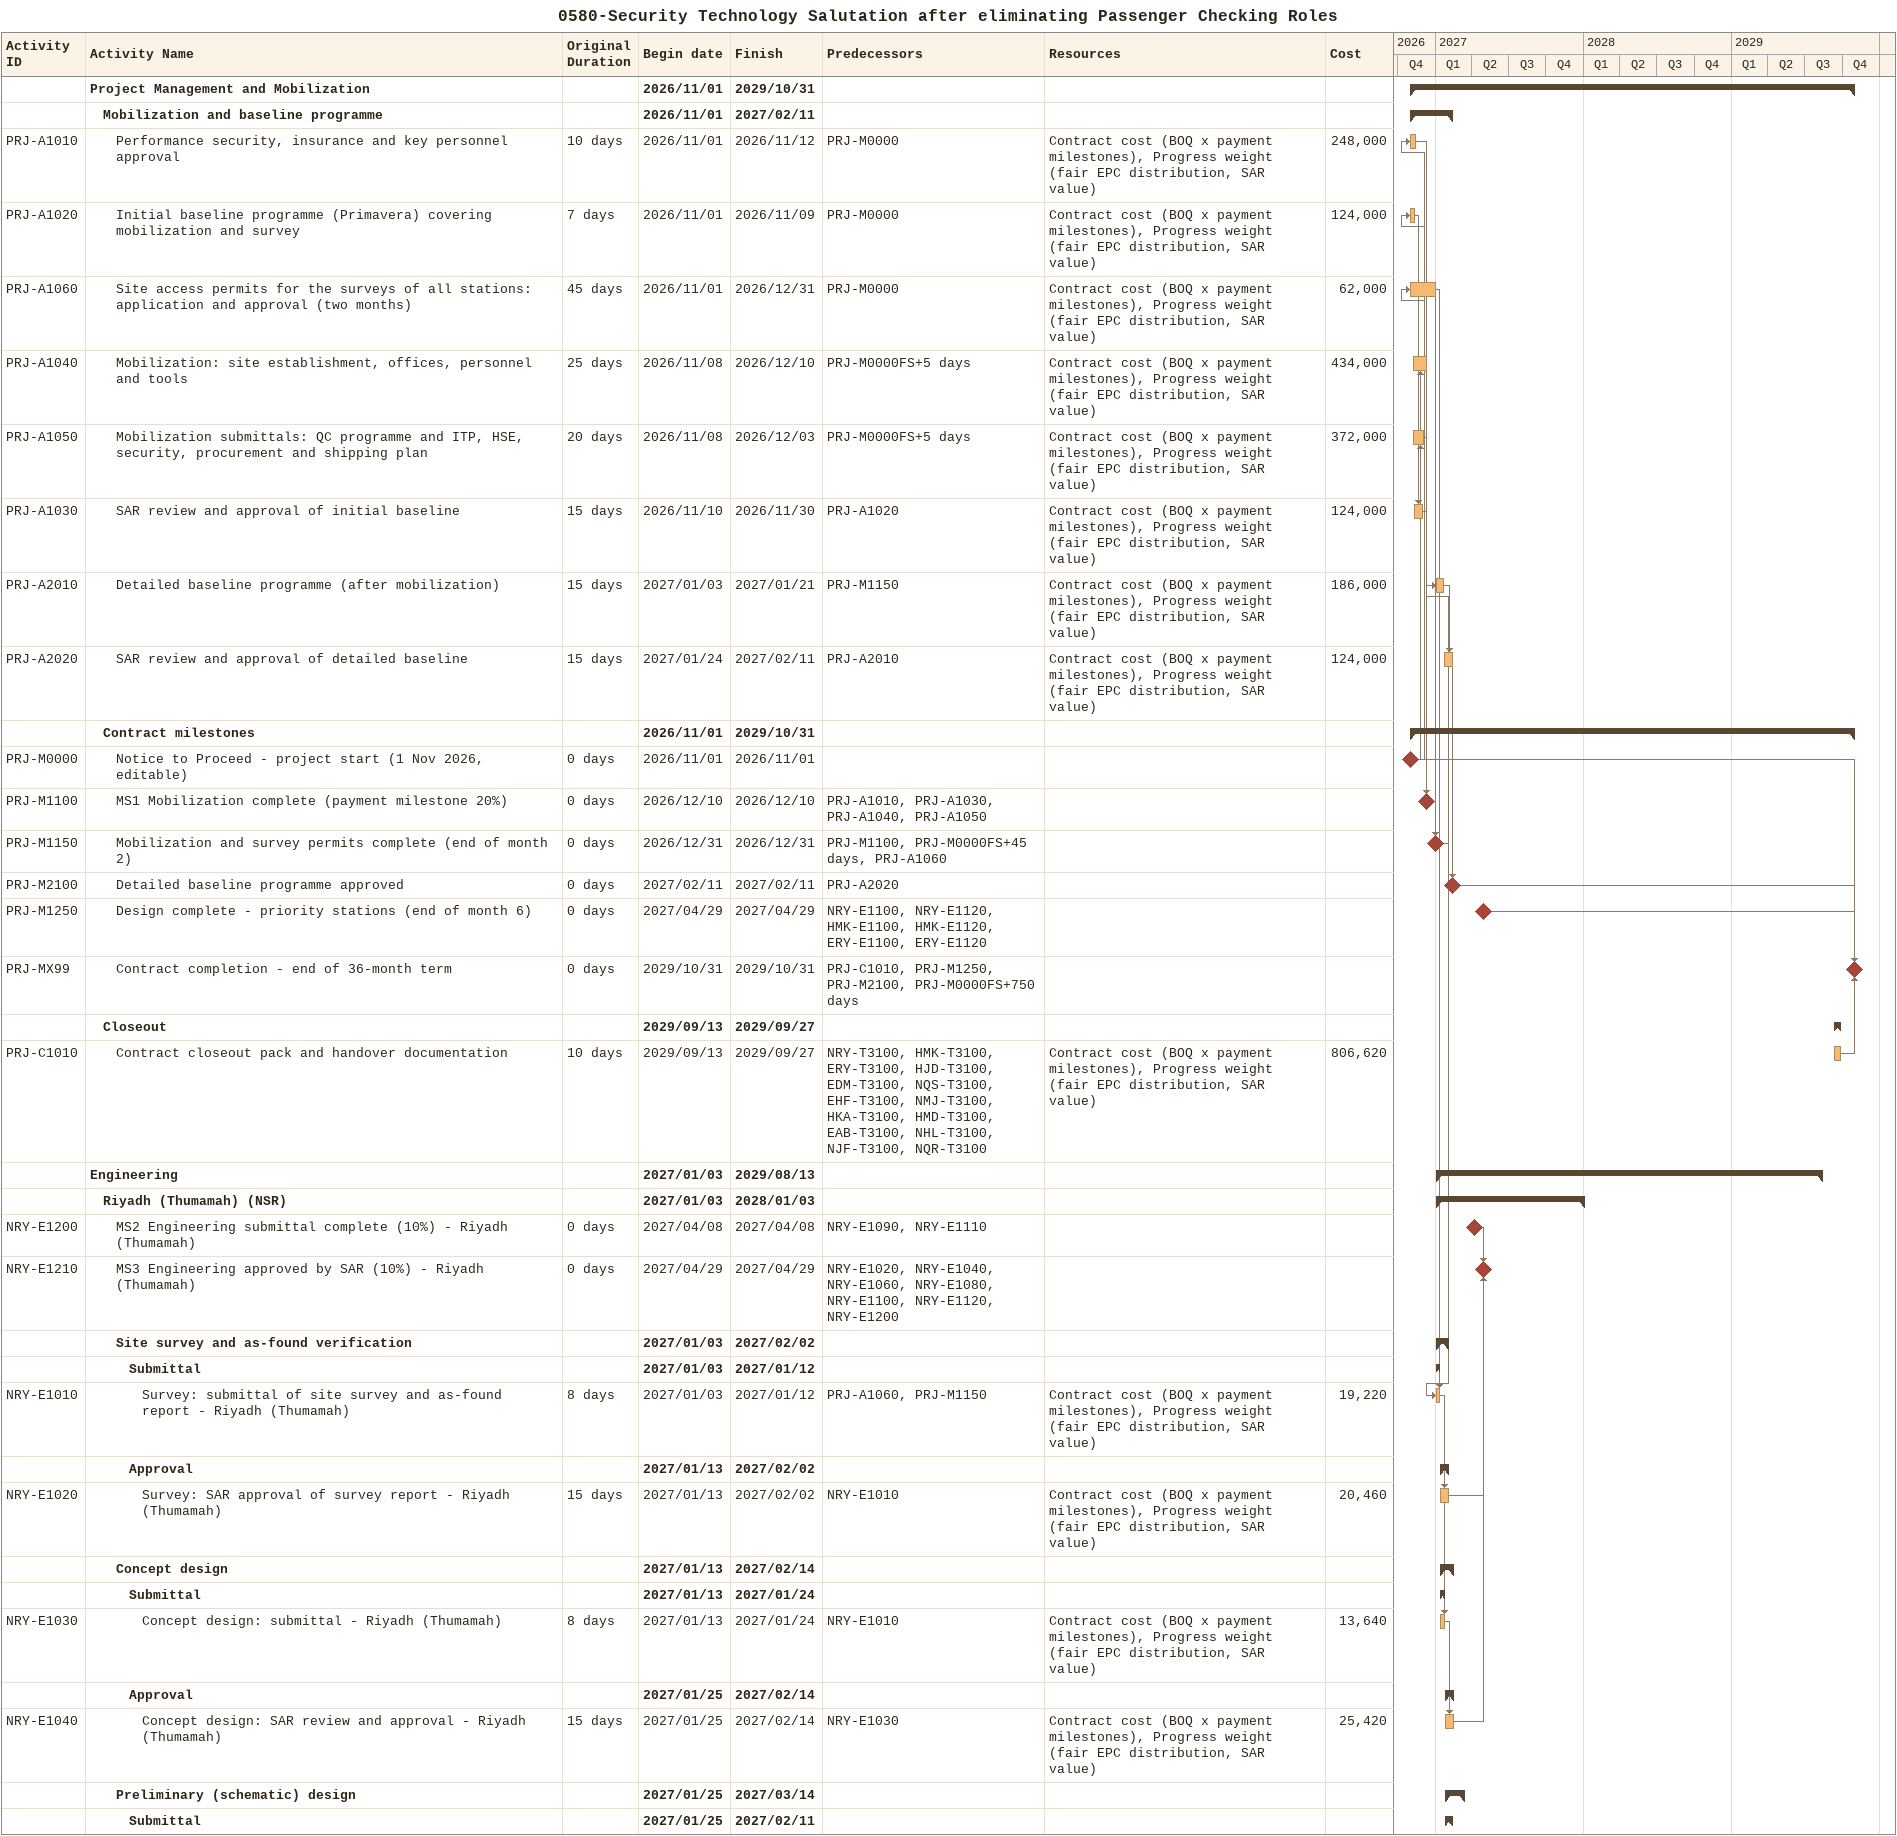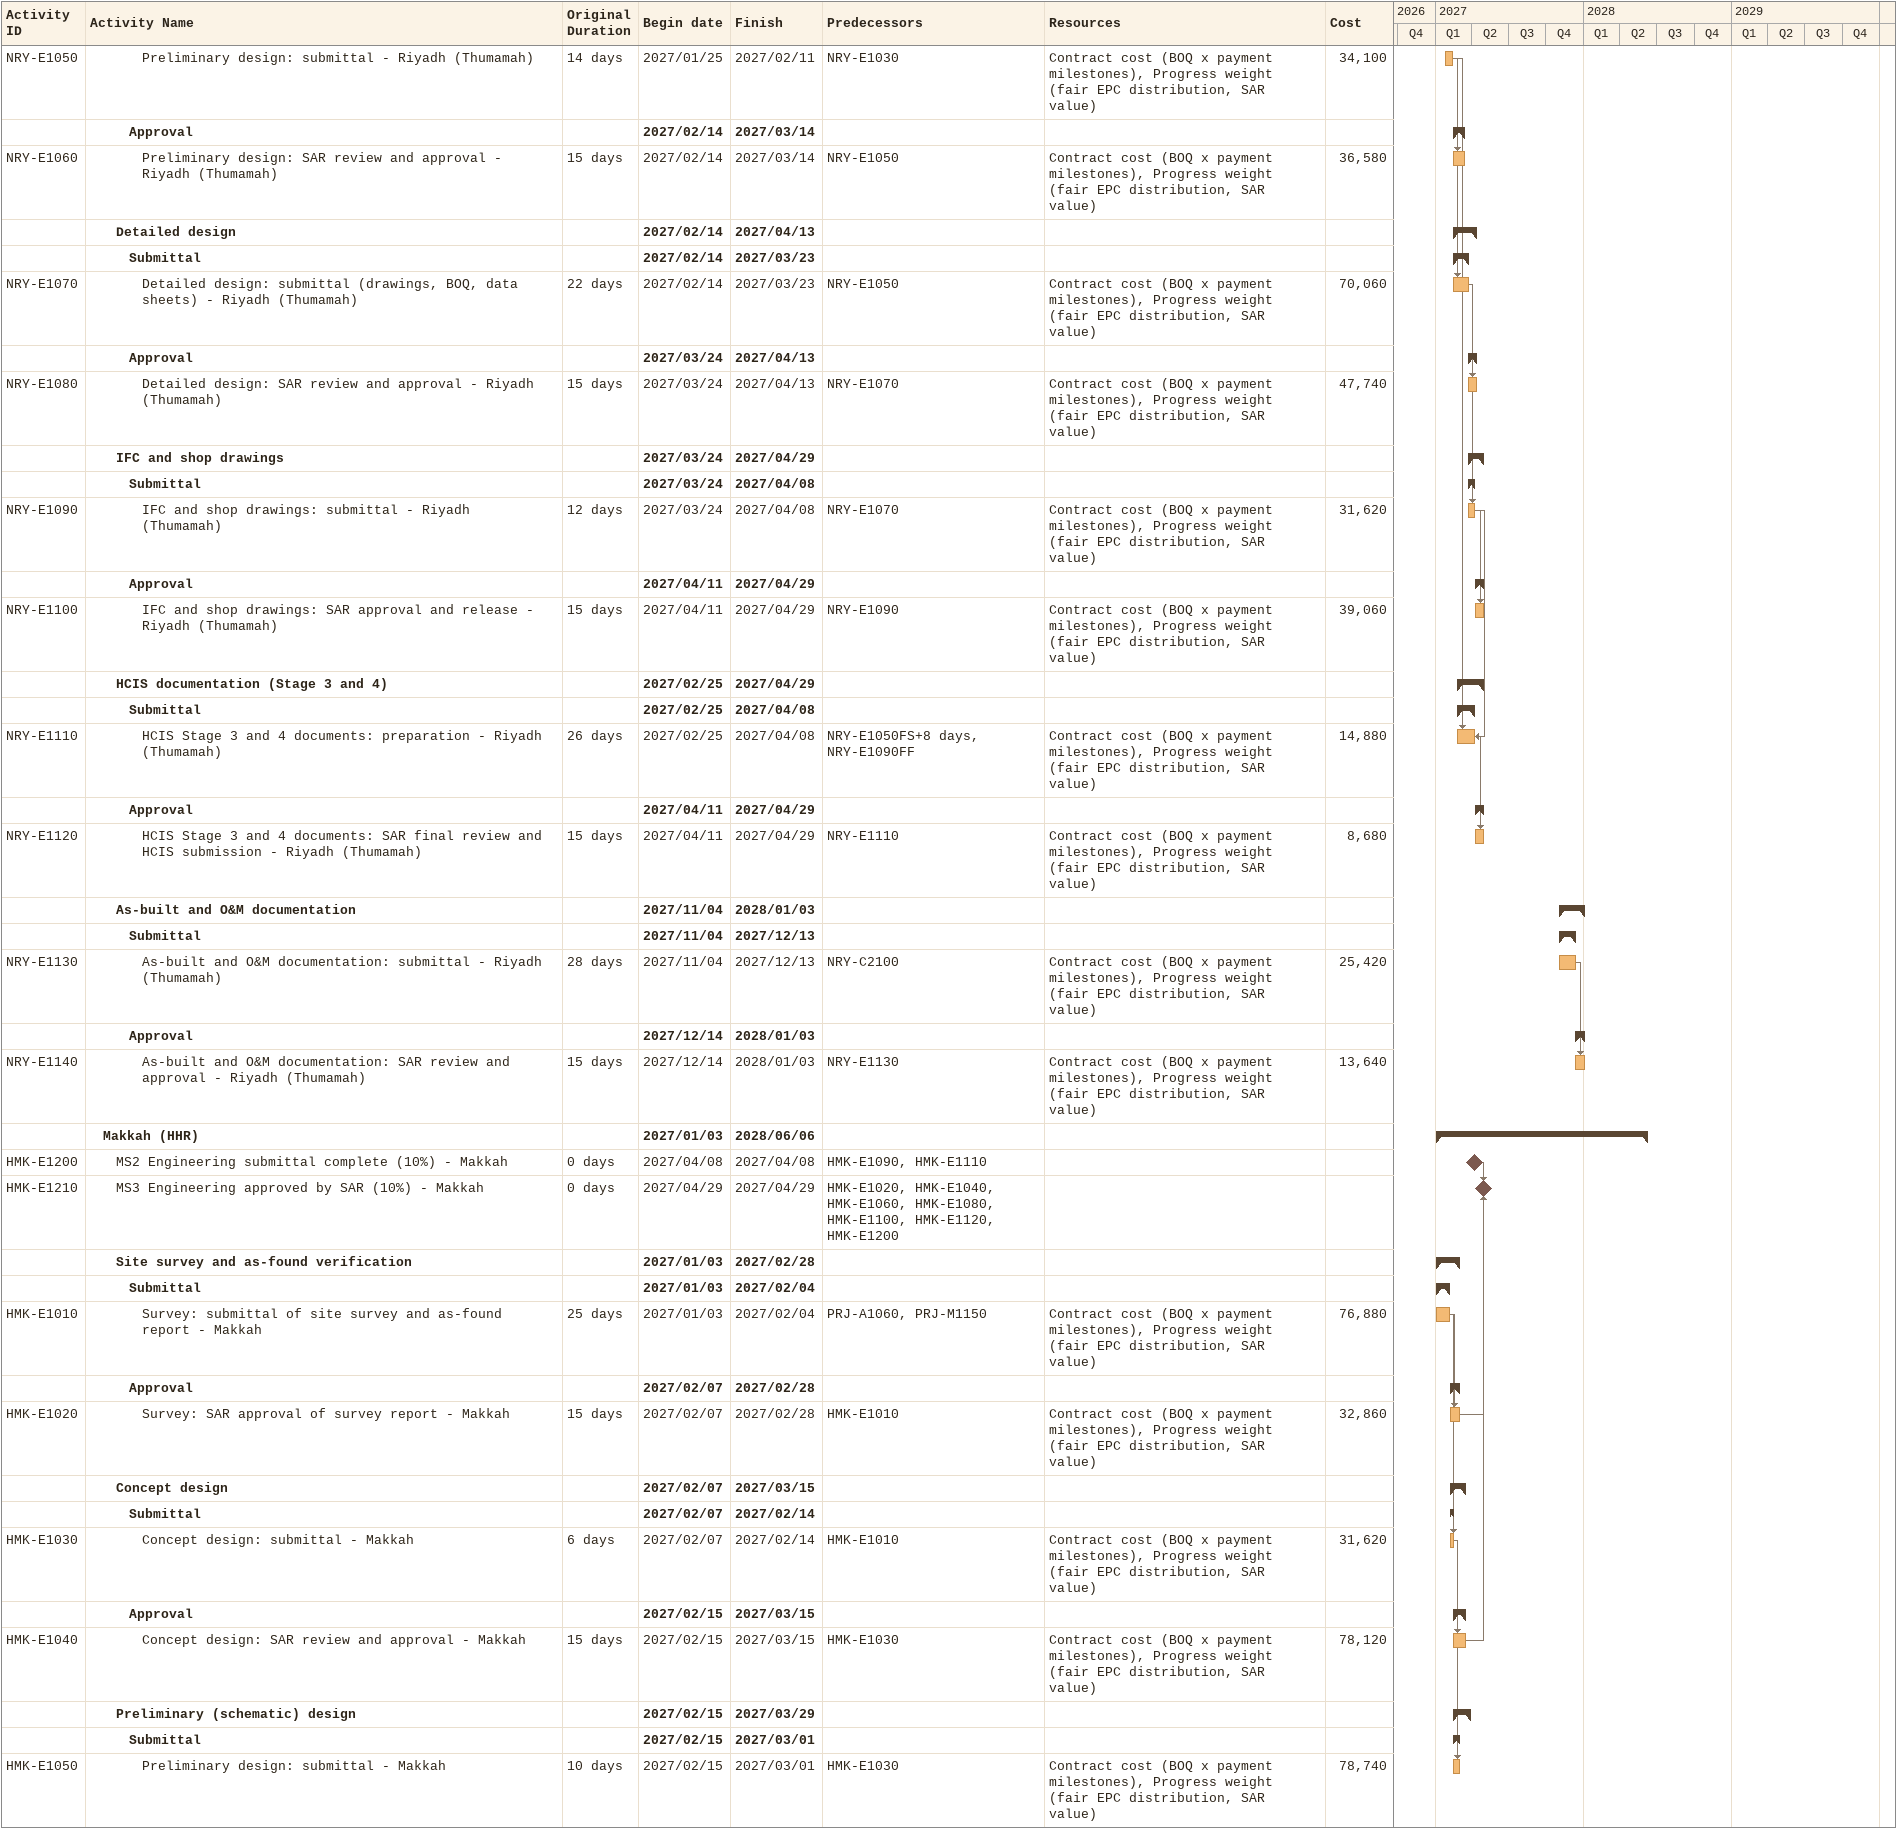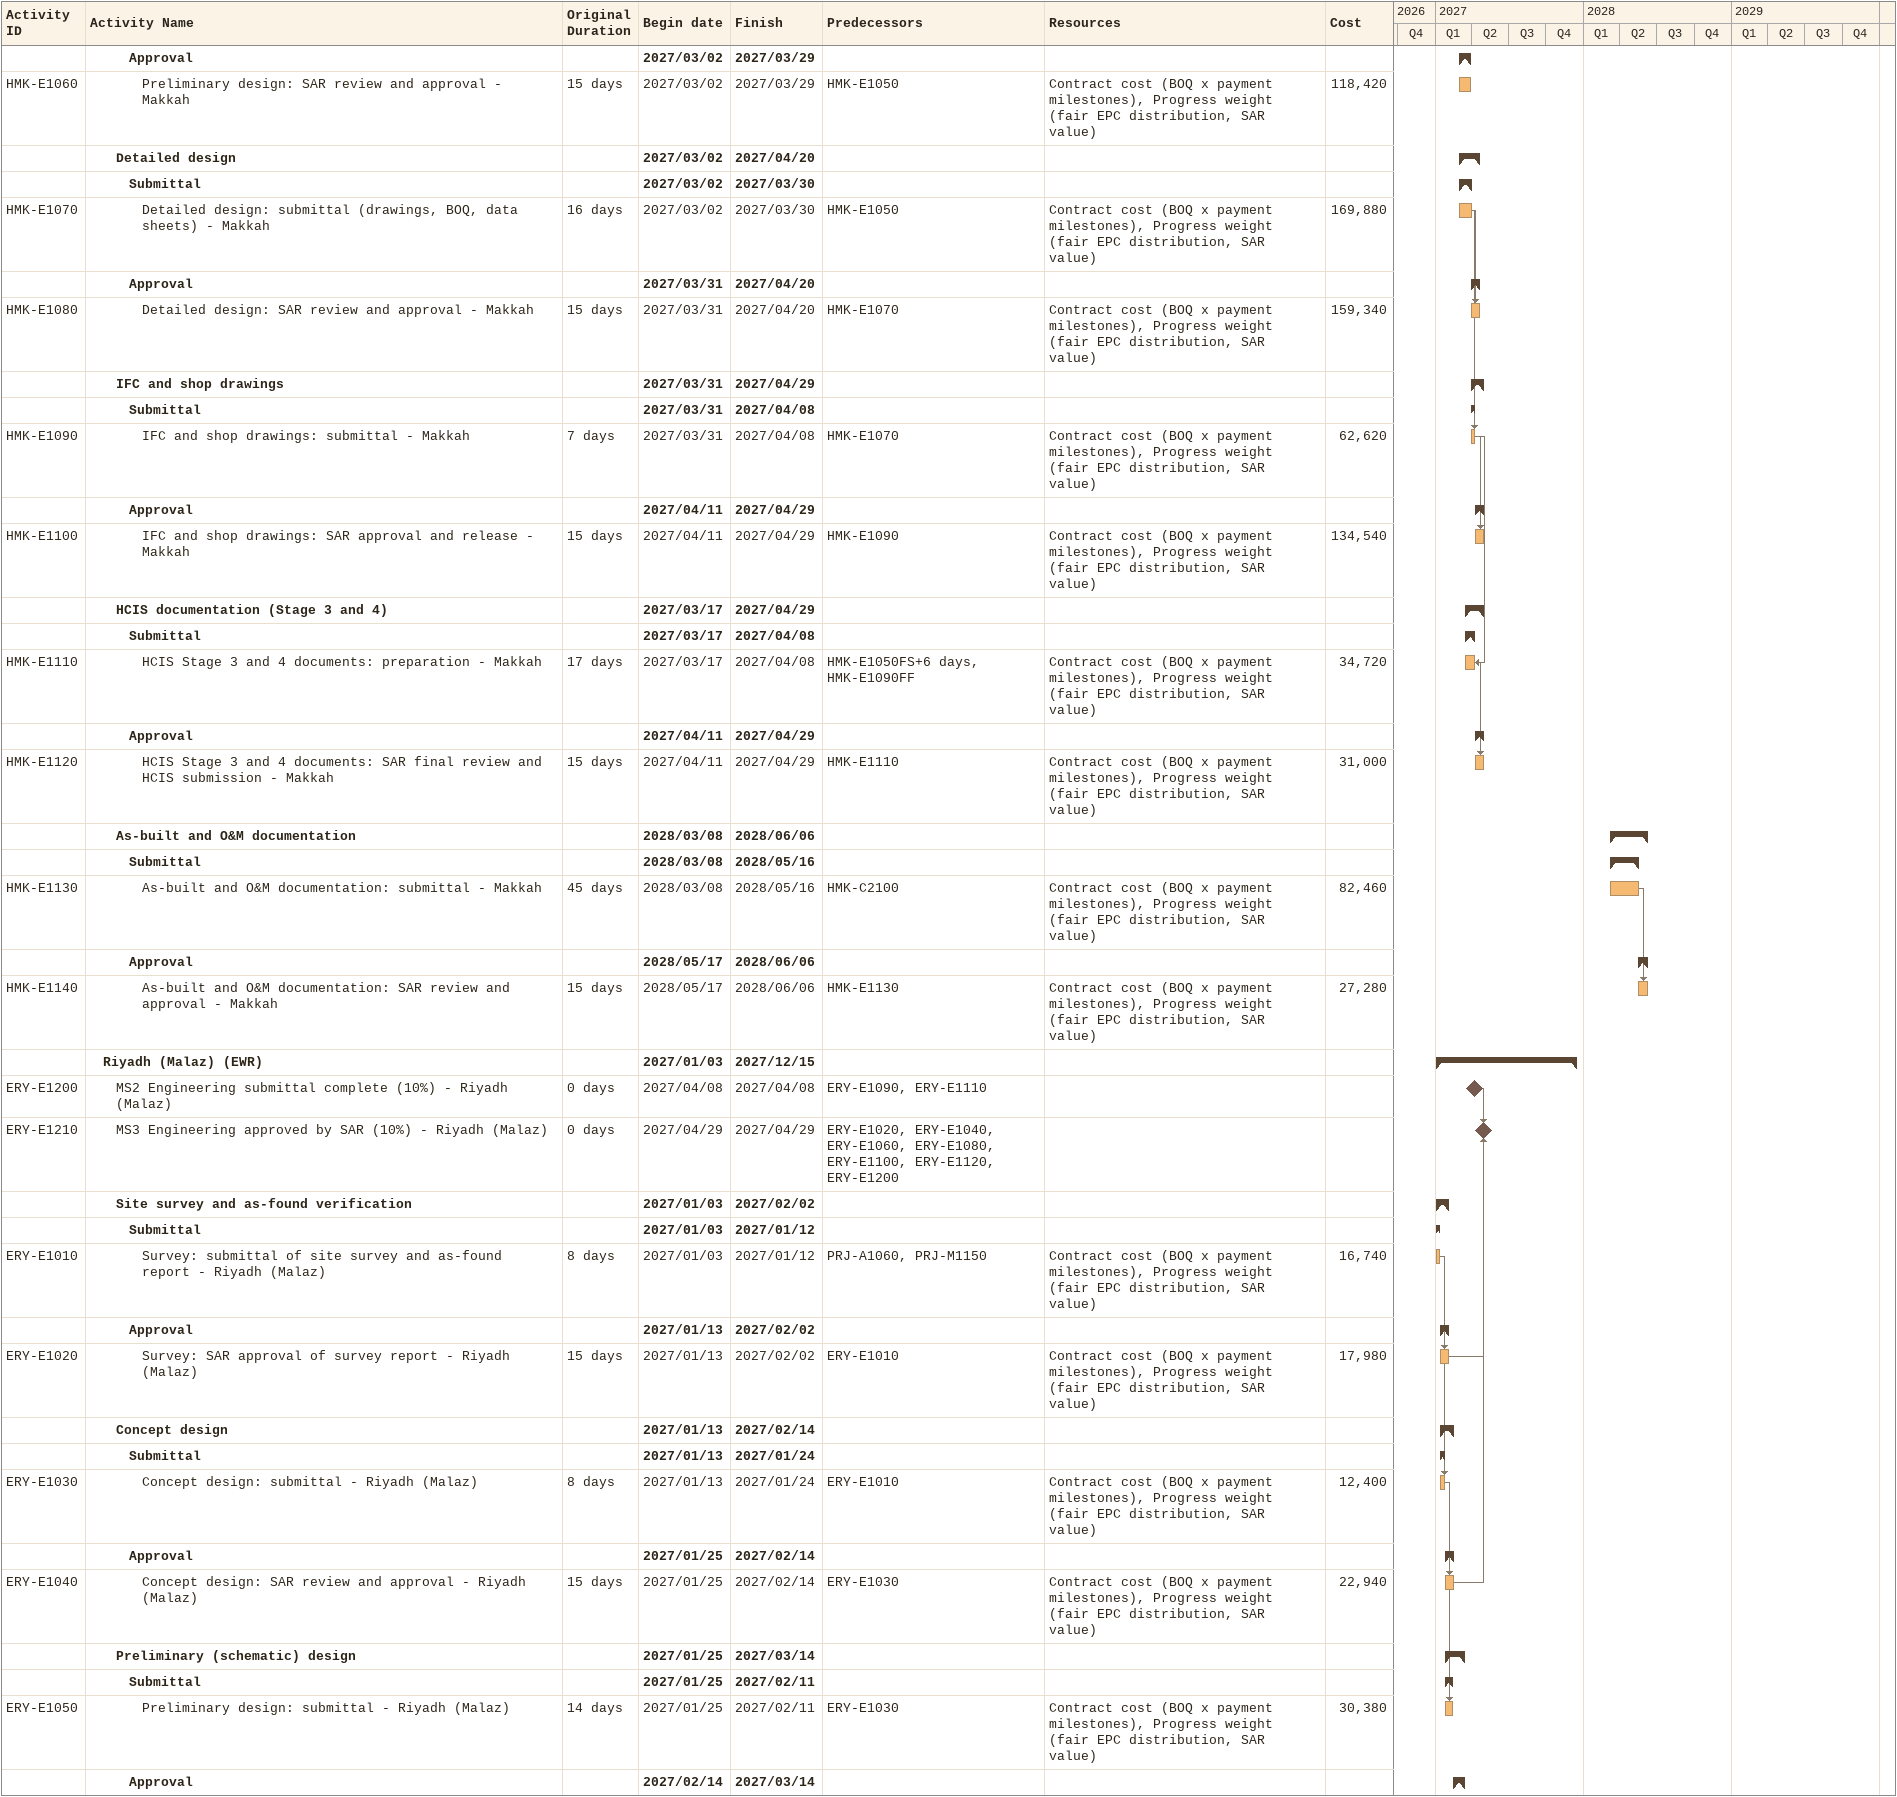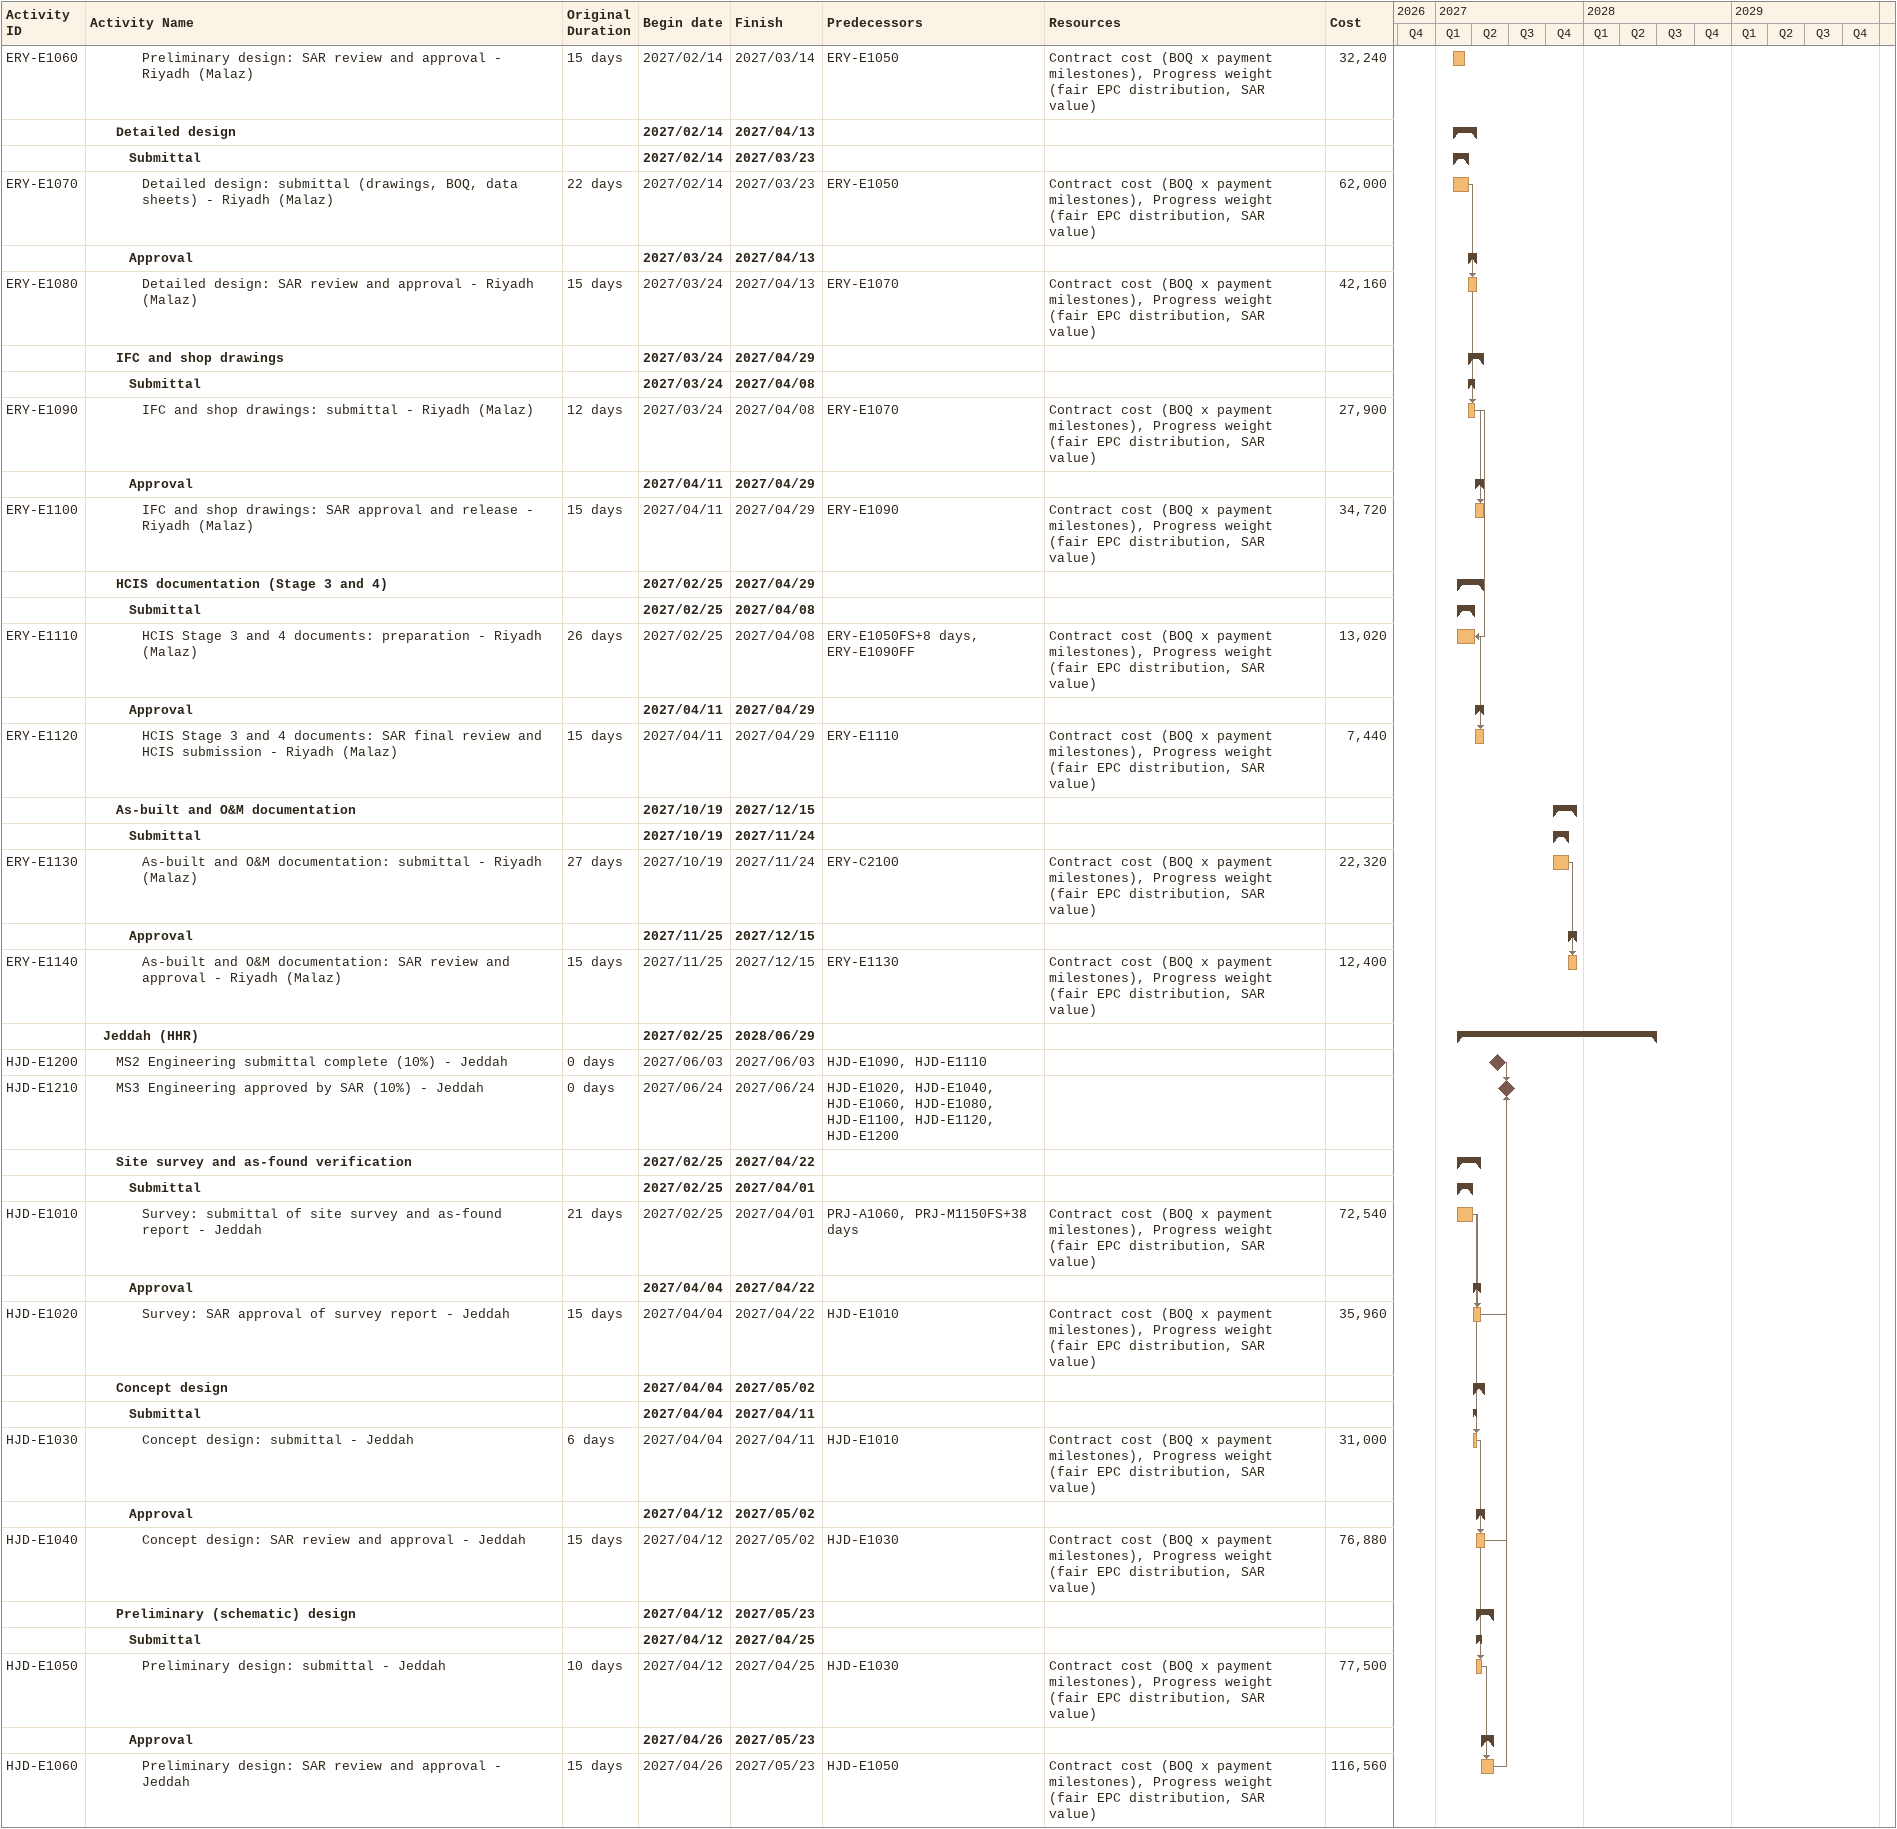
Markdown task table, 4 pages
0580-Security Technology Salutation after eliminating Passenger Checking Roles

| ID | Level | Task | Original duration | Start | Finish | Predecessors | Resources | Cost |
|---|---|---|---|---|---|---|---|---|
|  | 1 | **Project Management and Mobilization** |  | 2026-11-01 | 2029-10-31 |  |  |  |
|  | 2 | **Mobilization and baseline programme** |  | 2026-11-01 | 2027-02-11 |  |  |  |
| PRJ-A1010 | 3 | Performance security, insurance and key personnel approval | 10d | 2026-11-01 | 2026-11-12 | PRJ-M0000 | Contract cost (BOQ x payment milestones), Progress weight (fair EPC distribution, SAR value) | 248000 |
| PRJ-A1020 | 3 | Initial baseline programme (Primavera) covering mobilization and survey | 7d | 2026-11-01 | 2026-11-09 | PRJ-M0000 | Contract cost (BOQ x payment milestones), Progress weight (fair EPC distribution, SAR value) | 124000 |
| PRJ-A1060 | 3 | Site access permits for the surveys of all stations: application and approval (two months) | 45d | 2026-11-01 | 2026-12-31 | PRJ-M0000 | Contract cost (BOQ x payment milestones), Progress weight (fair EPC distribution, SAR value) | 62000 |
| PRJ-A1040 | 3 | Mobilization: site establishment, offices, personnel and tools | 25d | 2026-11-08 | 2026-12-10 | PRJ-M0000FS+5d | Contract cost (BOQ x payment milestones), Progress weight (fair EPC distribution, SAR value) | 434000 |
| PRJ-A1050 | 3 | Mobilization submittals: QC programme and ITP, HSE, security, procurement and shipping plan | 20d | 2026-11-08 | 2026-12-03 | PRJ-M0000FS+5d | Contract cost (BOQ x payment milestones), Progress weight (fair EPC distribution, SAR value) | 372000 |
| PRJ-A1030 | 3 | SAR review and approval of initial baseline | 15d | 2026-11-10 | 2026-11-30 | PRJ-A1020 | Contract cost (BOQ x payment milestones), Progress weight (fair EPC distribution, SAR value) | 124000 |
| PRJ-A2010 | 3 | Detailed baseline programme (after mobilization) | 15d | 2027-01-03 | 2027-01-21 | PRJ-M1150 | Contract cost (BOQ x payment milestones), Progress weight (fair EPC distribution, SAR value) | 186000 |
| PRJ-A2020 | 3 | SAR review and approval of detailed baseline | 15d | 2027-01-24 | 2027-02-11 | PRJ-A2010 | Contract cost (BOQ x payment milestones), Progress weight (fair EPC distribution, SAR value) | 124000 |
|  | 2 | **Contract milestones** |  | 2026-11-01 | 2029-10-31 |  |  |  |
| PRJ-M0000 | 3 | Notice to Proceed - project start (1 Nov 2026, editable) | 0d | 2026-11-01 | 2026-11-01 |  |  |  |
| PRJ-M1100 | 3 | MS1 Mobilization complete (payment milestone 20%) | 0d | 2026-12-10 | 2026-12-10 | PRJ-A1010, PRJ-A1030, PRJ-A1040, PRJ-A1050 |  |  |
| PRJ-M1150 | 3 | Mobilization and survey permits complete (end of month 2) | 0d | 2026-12-31 | 2026-12-31 | PRJ-M1100, PRJ-M0000FS+45d, PRJ-A1060 |  |  |
| PRJ-M2100 | 3 | Detailed baseline programme approved | 0d | 2027-02-11 | 2027-02-11 | PRJ-A2020 |  |  |
| PRJ-M1250 | 3 | Design complete - priority stations (end of month 6) | 0d | 2027-04-29 | 2027-04-29 | NRY-E1100, NRY-E1120, HMK-E1100, HMK-E1120, ERY-E1100, ERY-E1120 |  |  |
| PRJ-MX99 | 3 | Contract completion - end of 36-month term | 0d | 2029-10-31 | 2029-10-31 | PRJ-C1010, PRJ-M1250, PRJ-M2100, PRJ-M0000FS+750d |  |  |
|  | 2 | **Closeout** |  | 2029-09-13 | 2029-09-27 |  |  |  |
| PRJ-C1010 | 3 | Contract closeout pack and handover documentation | 10d | 2029-09-13 | 2029-09-27 | NRY-T3100, HMK-T3100, ERY-T3100, HJD-T3100, EDM-T3100, NQS-T3100, EHF-T3100, NMJ-T3100, HKA-T3100, HMD-T3100, EAB-T3100, NHL-T3100, NJF-T3100, NQR-T3100 | Contract cost (BOQ x payment milestones), Progress weight (fair EPC distribution, SAR value) | 806620 |
|  | 1 | **Engineering** |  | 2027-01-03 | 2029-08-13 |  |  |  |
|  | 2 | **Riyadh (Thumamah) (NSR)** |  | 2027-01-03 | 2028-01-03 |  |  |  |
| NRY-E1200 | 3 | MS2 Engineering submittal complete (10%) - Riyadh (Thumamah) | 0d | 2027-04-08 | 2027-04-08 | NRY-E1090, NRY-E1110 |  |  |
| NRY-E1210 | 3 | MS3 Engineering approved by SAR (10%) - Riyadh (Thumamah) | 0d | 2027-04-29 | 2027-04-29 | NRY-E1020, NRY-E1040, NRY-E1060, NRY-E1080, NRY-E1100, NRY-E1120, NRY-E1200 |  |  |
|  | 3 | **Site survey and as-found verification** |  | 2027-01-03 | 2027-02-02 |  |  |  |
|  | 4 | **Submittal** |  | 2027-01-03 | 2027-01-12 |  |  |  |
| NRY-E1010 | 5 | Survey: submittal of site survey and as-found report - Riyadh (Thumamah) | 8d | 2027-01-03 | 2027-01-12 | PRJ-A1060, PRJ-M1150 | Contract cost (BOQ x payment milestones), Progress weight (fair EPC distribution, SAR value) | 19220 |
|  | 4 | **Approval** |  | 2027-01-13 | 2027-02-02 |  |  |  |
| NRY-E1020 | 5 | Survey: SAR approval of survey report - Riyadh (Thumamah) | 15d | 2027-01-13 | 2027-02-02 | NRY-E1010 | Contract cost (BOQ x payment milestones), Progress weight (fair EPC distribution, SAR value) | 20460 |
|  | 3 | **Concept design** |  | 2027-01-13 | 2027-02-14 |  |  |  |
|  | 4 | **Submittal** |  | 2027-01-13 | 2027-01-24 |  |  |  |
| NRY-E1030 | 5 | Concept design: submittal - Riyadh (Thumamah) | 8d | 2027-01-13 | 2027-01-24 | NRY-E1010 | Contract cost (BOQ x payment milestones), Progress weight (fair EPC distribution, SAR value) | 13640 |
|  | 4 | **Approval** |  | 2027-01-25 | 2027-02-14 |  |  |  |
| NRY-E1040 | 5 | Concept design: SAR review and approval - Riyadh (Thumamah) | 15d | 2027-01-25 | 2027-02-14 | NRY-E1030 | Contract cost (BOQ x payment milestones), Progress weight (fair EPC distribution, SAR value) | 25420 |
|  | 3 | **Preliminary (schematic) design** |  | 2027-01-25 | 2027-03-14 |  |  |  |
|  | 4 | **Submittal** |  | 2027-01-25 | 2027-02-11 |  |  |  |
| NRY-E1050 | 5 | Preliminary design: submittal - Riyadh (Thumamah) | 14d | 2027-01-25 | 2027-02-11 | NRY-E1030 | Contract cost (BOQ x payment milestones), Progress weight (fair EPC distribution, SAR value) | 34100 |
|  | 4 | **Approval** |  | 2027-02-14 | 2027-03-14 |  |  |  |
| NRY-E1060 | 5 | Preliminary design: SAR review and approval - Riyadh (Thumamah) | 15d | 2027-02-14 | 2027-03-14 | NRY-E1050 | Contract cost (BOQ x payment milestones), Progress weight (fair EPC distribution, SAR value) | 36580 |
|  | 3 | **Detailed design** |  | 2027-02-14 | 2027-04-13 |  |  |  |
|  | 4 | **Submittal** |  | 2027-02-14 | 2027-03-23 |  |  |  |
| NRY-E1070 | 5 | Detailed design: submittal (drawings, BOQ, data sheets) - Riyadh (Thumamah) | 22d | 2027-02-14 | 2027-03-23 | NRY-E1050 | Contract cost (BOQ x payment milestones), Progress weight (fair EPC distribution, SAR value) | 70060 |
|  | 4 | **Approval** |  | 2027-03-24 | 2027-04-13 |  |  |  |
| NRY-E1080 | 5 | Detailed design: SAR review and approval - Riyadh (Thumamah) | 15d | 2027-03-24 | 2027-04-13 | NRY-E1070 | Contract cost (BOQ x payment milestones), Progress weight (fair EPC distribution, SAR value) | 47740 |
|  | 3 | **IFC and shop drawings** |  | 2027-03-24 | 2027-04-29 |  |  |  |
|  | 4 | **Submittal** |  | 2027-03-24 | 2027-04-08 |  |  |  |
| NRY-E1090 | 5 | IFC and shop drawings: submittal - Riyadh (Thumamah) | 12d | 2027-03-24 | 2027-04-08 | NRY-E1070 | Contract cost (BOQ x payment milestones), Progress weight (fair EPC distribution, SAR value) | 31620 |
|  | 4 | **Approval** |  | 2027-04-11 | 2027-04-29 |  |  |  |
| NRY-E1100 | 5 | IFC and shop drawings: SAR approval and release - Riyadh (Thumamah) | 15d | 2027-04-11 | 2027-04-29 | NRY-E1090 | Contract cost (BOQ x payment milestones), Progress weight (fair EPC distribution, SAR value) | 39060 |
|  | 3 | **HCIS documentation (Stage 3 and 4)** |  | 2027-02-25 | 2027-04-29 |  |  |  |
|  | 4 | **Submittal** |  | 2027-02-25 | 2027-04-08 |  |  |  |
| NRY-E1110 | 5 | HCIS Stage 3 and 4 documents: preparation - Riyadh (Thumamah) | 26d | 2027-02-25 | 2027-04-08 | NRY-E1050FS+8d, NRY-E1090FF | Contract cost (BOQ x payment milestones), Progress weight (fair EPC distribution, SAR value) | 14880 |
|  | 4 | **Approval** |  | 2027-04-11 | 2027-04-29 |  |  |  |
| NRY-E1120 | 5 | HCIS Stage 3 and 4 documents: SAR final review and HCIS submission - Riyadh (Thumamah) | 15d | 2027-04-11 | 2027-04-29 | NRY-E1110 | Contract cost (BOQ x payment milestones), Progress weight (fair EPC distribution, SAR value) | 8680 |
|  | 3 | **As-built and O&M documentation** |  | 2027-11-04 | 2028-01-03 |  |  |  |
|  | 4 | **Submittal** |  | 2027-11-04 | 2027-12-13 |  |  |  |
| NRY-E1130 | 5 | As-built and O&M documentation: submittal - Riyadh (Thumamah) | 28d | 2027-11-04 | 2027-12-13 | NRY-C2100 | Contract cost (BOQ x payment milestones), Progress weight (fair EPC distribution, SAR value) | 25420 |
|  | 4 | **Approval** |  | 2027-12-14 | 2028-01-03 |  |  |  |
| NRY-E1140 | 5 | As-built and O&M documentation: SAR review and approval - Riyadh (Thumamah) | 15d | 2027-12-14 | 2028-01-03 | NRY-E1130 | Contract cost (BOQ x payment milestones), Progress weight (fair EPC distribution, SAR value) | 13640 |
|  | 2 | **Makkah (HHR)** |  | 2027-01-03 | 2028-06-06 |  |  |  |
| HMK-E1200 | 3 | MS2 Engineering submittal complete (10%) - Makkah | 0d | 2027-04-08 | 2027-04-08 | HMK-E1090, HMK-E1110 |  |  |
| HMK-E1210 | 3 | MS3 Engineering approved by SAR (10%) - Makkah | 0d | 2027-04-29 | 2027-04-29 | HMK-E1020, HMK-E1040, HMK-E1060, HMK-E1080, HMK-E1100, HMK-E1120, HMK-E1200 |  |  |
|  | 3 | **Site survey and as-found verification** |  | 2027-01-03 | 2027-02-28 |  |  |  |
|  | 4 | **Submittal** |  | 2027-01-03 | 2027-02-04 |  |  |  |
| HMK-E1010 | 5 | Survey: submittal of site survey and as-found report - Makkah | 25d | 2027-01-03 | 2027-02-04 | PRJ-A1060, PRJ-M1150 | Contract cost (BOQ x payment milestones), Progress weight (fair EPC distribution, SAR value) | 76880 |
|  | 4 | **Approval** |  | 2027-02-07 | 2027-02-28 |  |  |  |
| HMK-E1020 | 5 | Survey: SAR approval of survey report - Makkah | 15d | 2027-02-07 | 2027-02-28 | HMK-E1010 | Contract cost (BOQ x payment milestones), Progress weight (fair EPC distribution, SAR value) | 32860 |
|  | 3 | **Concept design** |  | 2027-02-07 | 2027-03-15 |  |  |  |
|  | 4 | **Submittal** |  | 2027-02-07 | 2027-02-14 |  |  |  |
| HMK-E1030 | 5 | Concept design: submittal - Makkah | 6d | 2027-02-07 | 2027-02-14 | HMK-E1010 | Contract cost (BOQ x payment milestones), Progress weight (fair EPC distribution, SAR value) | 31620 |
|  | 4 | **Approval** |  | 2027-02-15 | 2027-03-15 |  |  |  |
| HMK-E1040 | 5 | Concept design: SAR review and approval - Makkah | 15d | 2027-02-15 | 2027-03-15 | HMK-E1030 | Contract cost (BOQ x payment milestones), Progress weight (fair EPC distribution, SAR value) | 78120 |
|  | 3 | **Preliminary (schematic) design** |  | 2027-02-15 | 2027-03-29 |  |  |  |
|  | 4 | **Submittal** |  | 2027-02-15 | 2027-03-01 |  |  |  |
| HMK-E1050 | 5 | Preliminary design: submittal - Makkah | 10d | 2027-02-15 | 2027-03-01 | HMK-E1030 | Contract cost (BOQ x payment milestones), Progress weight (fair EPC distribution, SAR value) | 78740 |
|  | 4 | **Approval** |  | 2027-03-02 | 2027-03-29 |  |  |  |
| HMK-E1060 | 5 | Preliminary design: SAR review and approval - Makkah | 15d | 2027-03-02 | 2027-03-29 | HMK-E1050 | Contract cost (BOQ x payment milestones), Progress weight (fair EPC distribution, SAR value) | 118420 |
|  | 3 | **Detailed design** |  | 2027-03-02 | 2027-04-20 |  |  |  |
|  | 4 | **Submittal** |  | 2027-03-02 | 2027-03-30 |  |  |  |
| HMK-E1070 | 5 | Detailed design: submittal (drawings, BOQ, data sheets) - Makkah | 16d | 2027-03-02 | 2027-03-30 | HMK-E1050 | Contract cost (BOQ x payment milestones), Progress weight (fair EPC distribution, SAR value) | 169880 |
|  | 4 | **Approval** |  | 2027-03-31 | 2027-04-20 |  |  |  |
| HMK-E1080 | 5 | Detailed design: SAR review and approval - Makkah | 15d | 2027-03-31 | 2027-04-20 | HMK-E1070 | Contract cost (BOQ x payment milestones), Progress weight (fair EPC distribution, SAR value) | 159340 |
|  | 3 | **IFC and shop drawings** |  | 2027-03-31 | 2027-04-29 |  |  |  |
|  | 4 | **Submittal** |  | 2027-03-31 | 2027-04-08 |  |  |  |
| HMK-E1090 | 5 | IFC and shop drawings: submittal - Makkah | 7d | 2027-03-31 | 2027-04-08 | HMK-E1070 | Contract cost (BOQ x payment milestones), Progress weight (fair EPC distribution, SAR value) | 62620 |
|  | 4 | **Approval** |  | 2027-04-11 | 2027-04-29 |  |  |  |
| HMK-E1100 | 5 | IFC and shop drawings: SAR approval and release - Makkah | 15d | 2027-04-11 | 2027-04-29 | HMK-E1090 | Contract cost (BOQ x payment milestones), Progress weight (fair EPC distribution, SAR value) | 134540 |
|  | 3 | **HCIS documentation (Stage 3 and 4)** |  | 2027-03-17 | 2027-04-29 |  |  |  |
|  | 4 | **Submittal** |  | 2027-03-17 | 2027-04-08 |  |  |  |
| HMK-E1110 | 5 | HCIS Stage 3 and 4 documents: preparation - Makkah | 17d | 2027-03-17 | 2027-04-08 | HMK-E1050FS+6d, HMK-E1090FF | Contract cost (BOQ x payment milestones), Progress weight (fair EPC distribution, SAR value) | 34720 |
|  | 4 | **Approval** |  | 2027-04-11 | 2027-04-29 |  |  |  |
| HMK-E1120 | 5 | HCIS Stage 3 and 4 documents: SAR final review and HCIS submission - Makkah | 15d | 2027-04-11 | 2027-04-29 | HMK-E1110 | Contract cost (BOQ x payment milestones), Progress weight (fair EPC distribution, SAR value) | 31000 |
|  | 3 | **As-built and O&M documentation** |  | 2028-03-08 | 2028-06-06 |  |  |  |
|  | 4 | **Submittal** |  | 2028-03-08 | 2028-05-16 |  |  |  |
| HMK-E1130 | 5 | As-built and O&M documentation: submittal - Makkah | 45d | 2028-03-08 | 2028-05-16 | HMK-C2100 | Contract cost (BOQ x payment milestones), Progress weight (fair EPC distribution, SAR value) | 82460 |
|  | 4 | **Approval** |  | 2028-05-17 | 2028-06-06 |  |  |  |
| HMK-E1140 | 5 | As-built and O&M documentation: SAR review and approval - Makkah | 15d | 2028-05-17 | 2028-06-06 | HMK-E1130 | Contract cost (BOQ x payment milestones), Progress weight (fair EPC distribution, SAR value) | 27280 |
|  | 2 | **Riyadh (Malaz) (EWR)** |  | 2027-01-03 | 2027-12-15 |  |  |  |
| ERY-E1200 | 3 | MS2 Engineering submittal complete (10%) - Riyadh (Malaz) | 0d | 2027-04-08 | 2027-04-08 | ERY-E1090, ERY-E1110 |  |  |
| ERY-E1210 | 3 | MS3 Engineering approved by SAR (10%) - Riyadh (Malaz) | 0d | 2027-04-29 | 2027-04-29 | ERY-E1020, ERY-E1040, ERY-E1060, ERY-E1080, ERY-E1100, ERY-E1120, ERY-E1200 |  |  |
|  | 3 | **Site survey and as-found verification** |  | 2027-01-03 | 2027-02-02 |  |  |  |
|  | 4 | **Submittal** |  | 2027-01-03 | 2027-01-12 |  |  |  |
| ERY-E1010 | 5 | Survey: submittal of site survey and as-found report - Riyadh (Malaz) | 8d | 2027-01-03 | 2027-01-12 | PRJ-A1060, PRJ-M1150 | Contract cost (BOQ x payment milestones), Progress weight (fair EPC distribution, SAR value) | 16740 |
|  | 4 | **Approval** |  | 2027-01-13 | 2027-02-02 |  |  |  |
| ERY-E1020 | 5 | Survey: SAR approval of survey report - Riyadh (Malaz) | 15d | 2027-01-13 | 2027-02-02 | ERY-E1010 | Contract cost (BOQ x payment milestones), Progress weight (fair EPC distribution, SAR value) | 17980 |
|  | 3 | **Concept design** |  | 2027-01-13 | 2027-02-14 |  |  |  |
|  | 4 | **Submittal** |  | 2027-01-13 | 2027-01-24 |  |  |  |
| ERY-E1030 | 5 | Concept design: submittal - Riyadh (Malaz) | 8d | 2027-01-13 | 2027-01-24 | ERY-E1010 | Contract cost (BOQ x payment milestones), Progress weight (fair EPC distribution, SAR value) | 12400 |
|  | 4 | **Approval** |  | 2027-01-25 | 2027-02-14 |  |  |  |
| ERY-E1040 | 5 | Concept design: SAR review and approval - Riyadh (Malaz) | 15d | 2027-01-25 | 2027-02-14 | ERY-E1030 | Contract cost (BOQ x payment milestones), Progress weight (fair EPC distribution, SAR value) | 22940 |
|  | 3 | **Preliminary (schematic) design** |  | 2027-01-25 | 2027-03-14 |  |  |  |
|  | 4 | **Submittal** |  | 2027-01-25 | 2027-02-11 |  |  |  |
| ERY-E1050 | 5 | Preliminary design: submittal - Riyadh (Malaz) | 14d | 2027-01-25 | 2027-02-11 | ERY-E1030 | Contract cost (BOQ x payment milestones), Progress weight (fair EPC distribution, SAR value) | 30380 |
|  | 4 | **Approval** |  | 2027-02-14 | 2027-03-14 |  |  |  |
| ERY-E1060 | 5 | Preliminary design: SAR review and approval - Riyadh (Malaz) | 15d | 2027-02-14 | 2027-03-14 | ERY-E1050 | Contract cost (BOQ x payment milestones), Progress weight (fair EPC distribution, SAR value) | 32240 |
|  | 3 | **Detailed design** |  | 2027-02-14 | 2027-04-13 |  |  |  |
|  | 4 | **Submittal** |  | 2027-02-14 | 2027-03-23 |  |  |  |
| ERY-E1070 | 5 | Detailed design: submittal (drawings, BOQ, data sheets) - Riyadh (Malaz) | 22d | 2027-02-14 | 2027-03-23 | ERY-E1050 | Contract cost (BOQ x payment milestones), Progress weight (fair EPC distribution, SAR value) | 62000 |
|  | 4 | **Approval** |  | 2027-03-24 | 2027-04-13 |  |  |  |
| ERY-E1080 | 5 | Detailed design: SAR review and approval - Riyadh (Malaz) | 15d | 2027-03-24 | 2027-04-13 | ERY-E1070 | Contract cost (BOQ x payment milestones), Progress weight (fair EPC distribution, SAR value) | 42160 |
|  | 3 | **IFC and shop drawings** |  | 2027-03-24 | 2027-04-29 |  |  |  |
|  | 4 | **Submittal** |  | 2027-03-24 | 2027-04-08 |  |  |  |
| ERY-E1090 | 5 | IFC and shop drawings: submittal - Riyadh (Malaz) | 12d | 2027-03-24 | 2027-04-08 | ERY-E1070 | Contract cost (BOQ x payment milestones), Progress weight (fair EPC distribution, SAR value) | 27900 |
|  | 4 | **Approval** |  | 2027-04-11 | 2027-04-29 |  |  |  |
| ERY-E1100 | 5 | IFC and shop drawings: SAR approval and release - Riyadh (Malaz) | 15d | 2027-04-11 | 2027-04-29 | ERY-E1090 | Contract cost (BOQ x payment milestones), Progress weight (fair EPC distribution, SAR value) | 34720 |
|  | 3 | **HCIS documentation (Stage 3 and 4)** |  | 2027-02-25 | 2027-04-29 |  |  |  |
|  | 4 | **Submittal** |  | 2027-02-25 | 2027-04-08 |  |  |  |
| ERY-E1110 | 5 | HCIS Stage 3 and 4 documents: preparation - Riyadh (Malaz) | 26d | 2027-02-25 | 2027-04-08 | ERY-E1050FS+8d, ERY-E1090FF | Contract cost (BOQ x payment milestones), Progress weight (fair EPC distribution, SAR value) | 13020 |
|  | 4 | **Approval** |  | 2027-04-11 | 2027-04-29 |  |  |  |
| ERY-E1120 | 5 | HCIS Stage 3 and 4 documents: SAR final review and HCIS submission - Riyadh (Malaz) | 15d | 2027-04-11 | 2027-04-29 | ERY-E1110 | Contract cost (BOQ x payment milestones), Progress weight (fair EPC distribution, SAR value) | 7440 |
|  | 3 | **As-built and O&M documentation** |  | 2027-10-19 | 2027-12-15 |  |  |  |
|  | 4 | **Submittal** |  | 2027-10-19 | 2027-11-24 |  |  |  |
| ERY-E1130 | 5 | As-built and O&M documentation: submittal - Riyadh (Malaz) | 27d | 2027-10-19 | 2027-11-24 | ERY-C2100 | Contract cost (BOQ x payment milestones), Progress weight (fair EPC distribution, SAR value) | 22320 |
|  | 4 | **Approval** |  | 2027-11-25 | 2027-12-15 |  |  |  |
| ERY-E1140 | 5 | As-built and O&M documentation: SAR review and approval - Riyadh (Malaz) | 15d | 2027-11-25 | 2027-12-15 | ERY-E1130 | Contract cost (BOQ x payment milestones), Progress weight (fair EPC distribution, SAR value) | 12400 |
|  | 2 | **Jeddah (HHR)** |  | 2027-02-25 | 2028-06-29 |  |  |  |
| HJD-E1200 | 3 | MS2 Engineering submittal complete (10%) - Jeddah | 0d | 2027-06-03 | 2027-06-03 | HJD-E1090, HJD-E1110 |  |  |
| HJD-E1210 | 3 | MS3 Engineering approved by SAR (10%) - Jeddah | 0d | 2027-06-24 | 2027-06-24 | HJD-E1020, HJD-E1040, HJD-E1060, HJD-E1080, HJD-E1100, HJD-E1120, HJD-E1200 |  |  |
|  | 3 | **Site survey and as-found verification** |  | 2027-02-25 | 2027-04-22 |  |  |  |
|  | 4 | **Submittal** |  | 2027-02-25 | 2027-04-01 |  |  |  |
| HJD-E1010 | 5 | Survey: submittal of site survey and as-found report - Jeddah | 21d | 2027-02-25 | 2027-04-01 | PRJ-A1060, PRJ-M1150FS+38d | Contract cost (BOQ x payment milestones), Progress weight (fair EPC distribution, SAR value) | 72540 |
|  | 4 | **Approval** |  | 2027-04-04 | 2027-04-22 |  |  |  |
| HJD-E1020 | 5 | Survey: SAR approval of survey report - Jeddah | 15d | 2027-04-04 | 2027-04-22 | HJD-E1010 | Contract cost (BOQ x payment milestones), Progress weight (fair EPC distribution, SAR value) | 35960 |
|  | 3 | **Concept design** |  | 2027-04-04 | 2027-05-02 |  |  |  |
|  | 4 | **Submittal** |  | 2027-04-04 | 2027-04-11 |  |  |  |
| HJD-E1030 | 5 | Concept design: submittal - Jeddah | 6d | 2027-04-04 | 2027-04-11 | HJD-E1010 | Contract cost (BOQ x payment milestones), Progress weight (fair EPC distribution, SAR value) | 31000 |
|  | 4 | **Approval** |  | 2027-04-12 | 2027-05-02 |  |  |  |
| HJD-E1040 | 5 | Concept design: SAR review and approval - Jeddah | 15d | 2027-04-12 | 2027-05-02 | HJD-E1030 | Contract cost (BOQ x payment milestones), Progress weight (fair EPC distribution, SAR value) | 76880 |
|  | 3 | **Preliminary (schematic) design** |  | 2027-04-12 | 2027-05-23 |  |  |  |
|  | 4 | **Submittal** |  | 2027-04-12 | 2027-04-25 |  |  |  |
| HJD-E1050 | 5 | Preliminary design: submittal - Jeddah | 10d | 2027-04-12 | 2027-04-25 | HJD-E1030 | Contract cost (BOQ x payment milestones), Progress weight (fair EPC distribution, SAR value) | 77500 |
|  | 4 | **Approval** |  | 2027-04-26 | 2027-05-23 |  |  |  |
| HJD-E1060 | 5 | Preliminary design: SAR review and approval - Jeddah | 15d | 2027-04-26 | 2027-05-23 | HJD-E1050 | Contract cost (BOQ x payment milestones), Progress weight (fair EPC distribution, SAR value) | 116560 |
